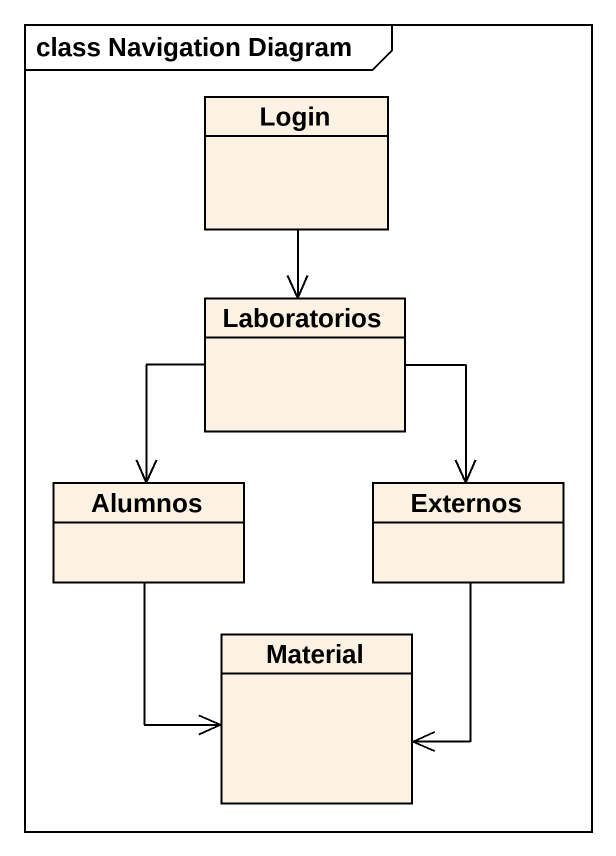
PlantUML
@startuml
mainframe class Navigation Diagram
hide circle
hide empty members
class Login
class Laboratorios
class Alumnos
class Externos
class Material
Login --> Laboratorios
Laboratorios --> Alumnos
Laboratorios --> Externos
Alumnos --> Material
Externos --> Material
@enduml
